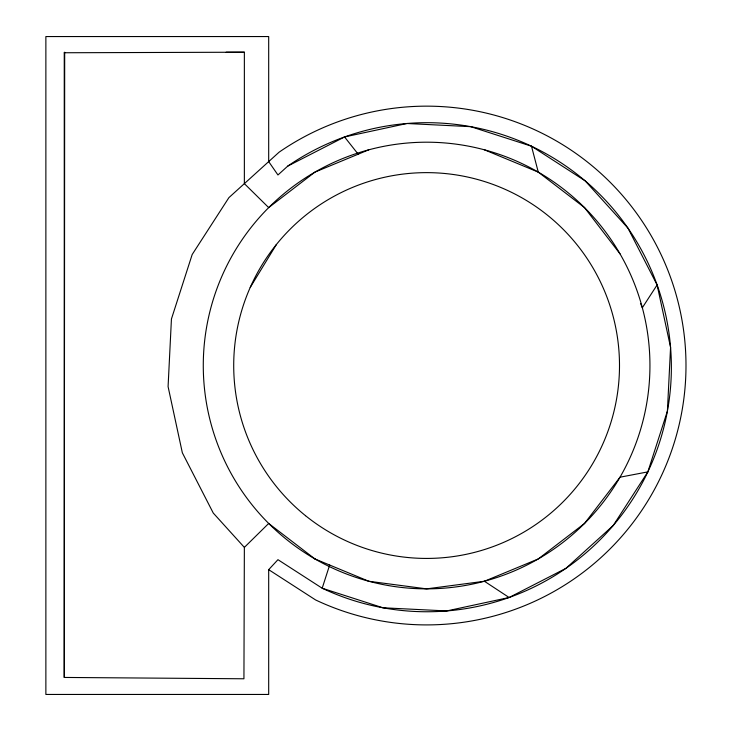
<?xml version="1.0" encoding="UTF-8"?>
<svg xmlns="http://www.w3.org/2000/svg" width="731" height="731" viewBox="0 0 731 731"><rect width="100%" height="100%" fill="white"/><g stroke="black" fill="none" stroke-linecap="round" stroke-linejoin="round"><path stroke-width="1.1" d="M64.255 677.445L64.684 52.203L64.255 52.751L64.255 677.445L243.935 678.779L244.364 547.391L213.26 513.043L182.348 452.8L168.084 386.608L171.438 318.981L192.18 254.525L228.904 197.635L279.096 152.185A259.377 259.377 0 0 1 685.13 344.447A259.377 259.377 0 0 1 315.6 599.95L268.688 569.668L277.954 559.681L322.188 588.227L382.953 607.781L446.714 610.942L509.114 597.501L565.913 568.362L613.227 525.507L647.849 471.879L667.403 411.114L670.565 347.353L657.114 284.953L627.975 228.154L585.129 180.84L531.492 146.218L470.727 126.664L406.966 123.502L344.566 136.953L287.767 166.092L277.954 174.974L268.688 161.606L268.688 36.55L45.87 36.55L45.87 694.45L268.688 694.45L268.688 569.668M329.654 565.036L322.188 588.227A244.529 244.529 0 0 0 670.565 347.353A244.529 244.529 0 0 0 287.767 166.092M250.212 287.447L276.437 244.456M657.114 284.953L642.33 307.724L640.621 303.593M244.364 547.391L268.688 523.451L314.942 558.941L368.799 581.255L426.602 588.866L484.406 581.255L538.272 558.941L584.526 523.451L620.025 477.197L647.849 471.879M368.799 149.8L314.942 172.114L268.688 207.604L244.364 183.627L244.364 52.212L226.171 52.212M64.255 52.751L244.364 52.212M484.406 149.8L538.272 172.114L584.526 207.604L620.025 253.858M484.406 581.255L509.114 597.501M344.566 136.953L358.19 154.195M531.492 146.218L538.272 172.114M305.531 515.702A192.902 192.902 0 0 0 617.192 395.297A192.902 192.902 0 0 0 357.094 185.592A192.902 192.902 0 0 0 305.531 515.702M314.942 558.941A223.339 223.339 0 0 0 649.941 365.527A223.339 223.339 0 0 0 314.942 172.114A223.339 223.339 0 0 0 314.942 558.941"/></g></svg>
